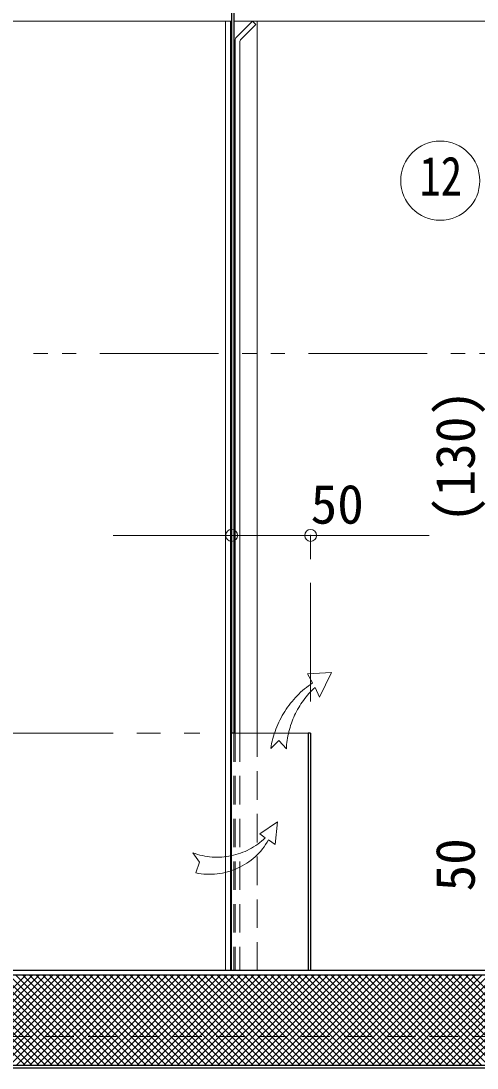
# Model space of a CAD drawing. Units: millimetres at full size, sheet at 1:15; details may follow other scales. Extents: x -3358 to 2717, y -2083 to 2132.
# Drawn here: x -1780 to -1492, y -1237 to -575 of the extents above; entities that cross this region are included whole.
import ezdxf
from ezdxf.enums import TextEntityAlignment as Align

# ---------------------------------------------------------------- set-up
doc = ezdxf.new("R2010")
doc.units = ezdxf.units.MM
doc.header["$LTSCALE"] = 15
doc.header["$PDMODE"] = 32
doc.header["$PDSIZE"] = 7.5
for name, pattern in [('CHAIN1', [8, 5, -1, 1, -1]), ('DASHED1', [1.8, 1.2, -0.6]), ('DOUBLE_CHAIN1', [8.8, 5, -1, 0.6, -0.6, 0.6, -1])]:
    doc.linetypes.add(name, pattern=pattern)
doc.layers.add('0-0_ﾚｲﾔ1', color=4, linetype='Continuous', lineweight=9)
doc.styles.add('ＭＳ ゴシック', font='')
doc.styles.get('ＭＳ ゴシック').set_extended_font_data('MS Gothic')

msp = doc.modelspace()

# ---------------------------------------------------------------- linework, layer by layer
at = {"layer": '0-0_ﾚｲﾔ1', "color": 5, "lineweight": 25}
for p, q in [((-1647.13, -526.95), (-1647.13, -1025.45)), ((-1645.63, -527.7), (-1645.63, -1025.45)), ((-1645.63, -1025.45), (-1647.13, -1025.45)), ((-1597.13, -1025.45), (-1598.63, -1025.45)), ((-1598.63, -1025.45), (-1598.63, -1175.45)), ((-1597.13, -1025.45), (-1597.13, -1175.45)), ((-1042.88, -1175.45), (-2248.88, -1175.45)), ((-1042.88, -1178.45), (-2248.88, -1178.45)), ((-990.88, -1237.05), (-2300.88, -1237.05)), ((-991.68, -1235.45), (-2300.08, -1235.45))]:
    msp.add_line(p, q, dxfattribs=at)
at = {"layer": '0-0_ﾚｲﾔ1'}
for p, q in [((-1985.63, -575.45), (-1647.13, -575.45)), ((-1645.63, -575.45), (-1310.88, -575.45)), ((-1630.88, -1025.45), (-1630.88, -575.45)), ((-1522.13, -900.45), (-1722.13, -900.45)), ((-1834.42, -1178.45), (-1777.42, -1235.45)), ((-1834.26, -1235.45), (-1777.26, -1178.45)), ((-1830.17, -1178.45), (-1773.17, -1235.45)), ((-1830.02, -1235.45), (-1773.02, -1178.45)), ((-1825.93, -1178.45), (-1768.93, -1235.45)), ((-1825.78, -1235.45), (-1768.78, -1178.45)), ((-1821.69, -1178.45), (-1764.69, -1235.45)), ((-1821.53, -1235.45), (-1764.53, -1178.45)), ((-1817.45, -1178.45), (-1760.45, -1235.45)), ((-1817.29, -1235.45), (-1760.29, -1178.45)), ((-1813.2, -1178.45), (-1756.2, -1235.45)), ((-1813.05, -1235.45), (-1756.05, -1178.45)), ((-1808.96, -1178.45), (-1751.96, -1235.45)), ((-1808.81, -1235.45), (-1751.81, -1178.45)), ((-1804.72, -1178.45), (-1747.72, -1235.45)), ((-1804.56, -1235.45), (-1747.56, -1178.45)), ((-1800.48, -1178.45), (-1743.48, -1235.45)), ((-1800.32, -1235.45), (-1743.32, -1178.45)), ((-1796.23, -1178.45), (-1739.23, -1235.45)), ((-1796.08, -1235.45), (-1739.08, -1178.45)), ((-1791.99, -1178.45), (-1734.99, -1235.45)), ((-1791.84, -1235.45), (-1734.84, -1178.45)), ((-1787.75, -1178.45), (-1730.75, -1235.45)), ((-1787.59, -1235.45), (-1730.59, -1178.45)), ((-1783.5, -1178.45), (-1726.5, -1235.45)), ((-1783.35, -1235.45), (-1726.35, -1178.45)), ((-1779.26, -1178.45), (-1722.26, -1235.45)), ((-1779.11, -1235.45), (-1722.11, -1178.45)), ((-1775.02, -1178.45), (-1718.02, -1235.45)), ((-1774.87, -1235.45), (-1717.87, -1178.45)), ((-1770.78, -1178.45), (-1713.78, -1235.45)), ((-1770.62, -1235.45), (-1713.62, -1178.45)), ((-1766.53, -1178.45), (-1709.53, -1235.45)), ((-1766.38, -1235.45), (-1709.38, -1178.45)), ((-1762.29, -1178.45), (-1705.29, -1235.45)), ((-1762.14, -1235.45), (-1705.14, -1178.45)), ((-1758.05, -1178.45), (-1701.05, -1235.45)), ((-1757.9, -1235.45), (-1700.9, -1178.45)), ((-1753.81, -1178.45), (-1696.81, -1235.45)), ((-1753.65, -1235.45), (-1696.65, -1178.45)), ((-1749.56, -1178.45), (-1692.56, -1235.45)), ((-1749.41, -1235.45), (-1692.41, -1178.45)), ((-1745.32, -1178.45), (-1688.32, -1235.45)), ((-1745.17, -1235.45), (-1688.17, -1178.45)), ((-1741.08, -1178.45), (-1684.08, -1235.45)), ((-1740.92, -1235.45), (-1683.92, -1178.45)), ((-1736.84, -1178.45), (-1679.84, -1235.45)), ((-1736.68, -1235.45), (-1679.68, -1178.45)), ((-1732.59, -1178.45), (-1675.59, -1235.45)), ((-1732.44, -1235.45), (-1675.44, -1178.45)), ((-1728.35, -1178.45), (-1671.35, -1235.45)), ((-1728.2, -1235.45), (-1671.2, -1178.45)), ((-1724.11, -1178.45), (-1667.11, -1235.45)), ((-1723.95, -1235.45), (-1666.95, -1178.45)), ((-1719.86, -1178.45), (-1662.86, -1235.45)), ((-1719.71, -1235.45), (-1662.71, -1178.45)), ((-1715.62, -1178.45), (-1658.62, -1235.45)), ((-1715.47, -1235.45), (-1658.47, -1178.45)), ((-1711.38, -1178.45), (-1654.38, -1235.45)), ((-1711.23, -1235.45), (-1654.23, -1178.45)), ((-1707.14, -1178.45), (-1650.14, -1235.45)), ((-1706.98, -1235.45), (-1649.98, -1178.45)), ((-1702.89, -1178.45), (-1645.89, -1235.45)), ((-1702.74, -1235.45), (-1645.74, -1178.45)), ((-1698.65, -1178.45), (-1641.65, -1235.45)), ((-1698.5, -1235.45), (-1641.5, -1178.45)), ((-1694.41, -1178.45), (-1637.41, -1235.45)), ((-1694.26, -1235.45), (-1637.26, -1178.45)), ((-1690.17, -1178.45), (-1633.17, -1235.45)), ((-1690.01, -1235.45), (-1633.01, -1178.45)), ((-1685.92, -1178.45), (-1628.92, -1235.45)), ((-1685.77, -1235.45), (-1628.77, -1178.45)), ((-1681.68, -1178.45), (-1624.68, -1235.45)), ((-1681.53, -1235.45), (-1624.53, -1178.45)), ((-1677.44, -1178.45), (-1620.44, -1235.45)), ((-1677.29, -1235.45), (-1620.29, -1178.45)), ((-1673.2, -1178.45), (-1616.2, -1235.45)), ((-1673.04, -1235.45), (-1616.04, -1178.45)), ((-1668.95, -1178.45), (-1611.95, -1235.45)), ((-1668.8, -1235.45), (-1611.8, -1178.45)), ((-1664.71, -1178.45), (-1607.71, -1235.45)), ((-1664.56, -1235.45), (-1607.56, -1178.45)), ((-1660.47, -1178.45), (-1603.47, -1235.45)), ((-1660.31, -1235.45), (-1603.31, -1178.45)), ((-1656.23, -1178.45), (-1599.23, -1235.45)), ((-1656.07, -1235.45), (-1599.07, -1178.45)), ((-1651.98, -1178.45), (-1594.98, -1235.45)), ((-1651.83, -1235.45), (-1594.83, -1178.45)), ((-1647.74, -1178.45), (-1590.74, -1235.45)), ((-1647.59, -1235.45), (-1590.59, -1178.45)), ((-1643.5, -1178.45), (-1586.5, -1235.45)), ((-1643.34, -1235.45), (-1586.34, -1178.45)), ((-1639.25, -1178.45), (-1582.25, -1235.45)), ((-1639.1, -1235.45), (-1582.1, -1178.45)), ((-1635.01, -1178.45), (-1578.01, -1235.45)), ((-1634.86, -1235.45), (-1577.86, -1178.45)), ((-1630.77, -1178.45), (-1573.77, -1235.45)), ((-1630.62, -1235.45), (-1573.62, -1178.45)), ((-1626.53, -1178.45), (-1569.53, -1235.45)), ((-1626.37, -1235.45), (-1569.37, -1178.45)), ((-1622.28, -1178.45), (-1565.28, -1235.45)), ((-1622.13, -1235.45), (-1565.13, -1178.45)), ((-1618.04, -1178.45), (-1561.04, -1235.45)), ((-1617.89, -1235.45), (-1560.89, -1178.45)), ((-1613.8, -1178.45), (-1556.8, -1235.45)), ((-1613.65, -1235.45), (-1556.65, -1178.45)), ((-1609.56, -1178.45), (-1552.56, -1235.45)), ((-1609.4, -1235.45), (-1552.4, -1178.45)), ((-1605.31, -1178.45), (-1548.31, -1235.45)), ((-1605.16, -1235.45), (-1548.16, -1178.45)), ((-1601.07, -1178.45), (-1544.07, -1235.45)), ((-1600.92, -1235.45), (-1543.92, -1178.45)), ((-1596.83, -1178.45), (-1539.83, -1235.45)), ((-1596.67, -1235.45), (-1539.67, -1178.45)), ((-1592.59, -1178.45), (-1535.59, -1235.45)), ((-1592.43, -1235.45), (-1535.43, -1178.45)), ((-1588.34, -1178.45), (-1531.34, -1235.45)), ((-1588.19, -1235.45), (-1531.19, -1178.45)), ((-1584.1, -1178.45), (-1527.1, -1235.45)), ((-1583.95, -1235.45), (-1526.95, -1178.45)), ((-1579.86, -1178.45), (-1522.86, -1235.45)), ((-1579.7, -1235.45), (-1522.7, -1178.45)), ((-1575.62, -1178.45), (-1518.62, -1235.45)), ((-1575.46, -1235.45), (-1518.46, -1178.45)), ((-1571.37, -1178.45), (-1514.37, -1235.45)), ((-1571.22, -1235.45), (-1514.22, -1178.45)), ((-1567.13, -1178.45), (-1510.13, -1235.45)), ((-1566.98, -1235.45), (-1509.98, -1178.45)), ((-1562.89, -1178.45), (-1505.89, -1235.45)), ((-1562.73, -1235.45), (-1505.73, -1178.45)), ((-1558.64, -1178.45), (-1501.64, -1235.45)), ((-1558.49, -1235.45), (-1501.49, -1178.45)), ((-1554.4, -1178.45), (-1497.4, -1235.45)), ((-1554.25, -1235.45), (-1497.25, -1178.45)), ((-1550.16, -1178.45), (-1493.16, -1235.45)), ((-1550.01, -1235.45), (-1493.01, -1178.45)), ((-1545.92, -1178.45), (-1488.92, -1235.45)), ((-1545.76, -1235.45), (-1488.76, -1178.45)), ((-1541.67, -1178.45), (-1484.67, -1235.45)), ((-1541.52, -1235.45), (-1484.52, -1178.45)), ((-1537.43, -1178.45), (-1480.43, -1235.45)), ((-1537.28, -1235.45), (-1480.28, -1178.45)), ((-1533.19, -1178.45), (-1476.19, -1235.45)), ((-1533.04, -1235.45), (-1476.04, -1178.45)), ((-1528.95, -1178.45), (-1471.95, -1235.45)), ((-1528.79, -1235.45), (-1471.79, -1178.45)), ((-1524.7, -1178.45), (-1467.7, -1235.45)), ((-1524.55, -1235.45), (-1467.55, -1178.45)), ((-1520.46, -1178.45), (-1463.46, -1235.45)), ((-1520.31, -1235.45), (-1463.31, -1178.45)), ((-1516.22, -1178.45), (-1459.22, -1235.45)), ((-1516.06, -1235.45), (-1459.06, -1178.45)), ((-1511.98, -1178.45), (-1454.98, -1235.45)), ((-1511.82, -1235.45), (-1454.82, -1178.45)), ((-1507.73, -1178.45), (-1450.73, -1235.45)), ((-1507.58, -1235.45), (-1450.58, -1178.45)), ((-1503.49, -1178.45), (-1446.49, -1235.45)), ((-1503.34, -1235.45), (-1446.34, -1178.45)), ((-1499.25, -1178.45), (-1442.25, -1235.45)), ((-1499.09, -1235.45), (-1442.09, -1178.45)), ((-1495, -1178.45), (-1438, -1235.45)), ((-1494.85, -1235.45), (-1437.85, -1178.45))]:
    msp.add_line(p, q, dxfattribs=at)
at = {"layer": '0-0_ﾚｲﾔ1', "color": 7, "lineweight": 18}
for p, q in [((-1650.88, -575.45), (-1647.88, -575.45)), ((-1650.88, -1175.45), (-1650.88, -575.45)), ((-1647.88, -1175.45), (-1647.88, -575.45)), ((-1644, -585.58), (-1633.88, -575.45)), ((-1633.88, -575.45), (-1631.76, -577.58)), ((-1641.44, -587.26), (-1631.76, -577.58)), ((-1644.88, -587.7), (-1644.88, -1025.45)), ((-1641.88, -588.32), (-1641.88, -1025.45)), ((-1647.13, -1025.45), (-1647.13, -1175.45)), ((-1645.63, -1025.45), (-1598.63, -1025.45))]:
    msp.add_line(p, q, dxfattribs=at)
at = {"layer": '0-0_ﾚｲﾔ1', "linetype": 'DOUBLE_CHAIN1'}
for p, q in [((-1259.38, -785.45), (-2235.88, -785.45)), ((-1595.95, -993.67), (-1599, -987.92)), ((-1594.28, -996.46), (-1591.42, -1002.64)), ((-1629.25, -1089.07), (-1618.07, -1081.43)), ((-1619.56, -1095.78), (-1618.07, -1081.43)), ((-1629.25, -1089.07), (-1625.78, -1091.47)), ((-1623.74, -1092.89), (-1619.56, -1095.78))]:
    msp.add_line(p, q, dxfattribs=at)
at = {"layer": '0-0_ﾚｲﾔ1', "linetype": 'CHAIN1'}
for p, q in [((-1597.13, -1005.45), (-1597.13, -900.45)), ((-1917.13, -1025.45), (-1667.13, -1025.45))]:
    msp.add_line(p, q, dxfattribs=at)
at = {"layer": '0-0_ﾚｲﾔ1', "linetype": 'DASHED1'}
for p, q in [((-1645.63, -1025.45), (-1645.63, -1175.45)), ((-1644.88, -1025.45), (-1644.88, -1175.45)), ((-1641.88, -1025.45), (-1641.88, -1175.45)), ((-1630.88, -1175.45), (-1630.88, -1025.45)), ((-990.88, -1217.05), (-2300.88, -1217.05))]:
    msp.add_line(p, q, dxfattribs=at)
at = {"layer": '0-0_ﾚｲﾔ1', "linetype": 'DOUBLE_CHAIN1'}
for points in [[(-1599, -987.92), (-1583.84, -987.02), (-1591.42, -1002.64)], [(-1622.35, -1035.1), (-1617.23, -1030.1), (-1612.48, -1035.38)], [(-1671.64, -1101), (-1667.37, -1106.87), (-1669.8, -1113.68)]]:
    msp.add_lwpolyline(points, dxfattribs=at)
at = {"layer": '0-0_ﾚｲﾔ1', "color": 7, "lineweight": 18}
msp.add_circle((-1515.12, -676.26), 25, dxfattribs=at)
for centre, radius in [((-1641.88, -587.7), 3), ((-1640.38, -588.32), 1.5)]:
    msp.add_arc(centre, radius, 135, 180, dxfattribs=at)
at = {"layer": '0-0_ﾚｲﾔ1', "linetype": 'DOUBLE_CHAIN1'}
for centre, radius, start, end in [((-1561.53, -1044.74), 61.59, 123.98307, 170.99646), ((-1556.23, -1037.97), 56.31, 132.51176, 177.36854), ((-1656.23, -1060.05), 43.76, 249.37581, 314.10079), ((-1660.96, -1071.84), 42.76, 258.06872, 330.51954)]:
    msp.add_arc(centre, radius, start, end, dxfattribs=at)
at = {"layer": '0-0_ﾚｲﾔ1', "color": 1}
for p in [(-1647.13, -900.45), (-1597.13, -900.45)]:
    msp.add_point(p, dxfattribs=at)

# ---------------------------------------------------------------- texts
at = {"layer": '0-0_ﾚｲﾔ1', "color": 7, "style": 'ＭＳ ゴシック', "width": 0.8}
msp.add_text('12', height=24.74, dxfattribs=at).set_placement((-1528.24, -693.13), align=Align.BOTTOM_LEFT)
at = {"layer": '0-0_ﾚｲﾔ1', "color": 7, "style": 'ＭＳ ゴシック'}
for s, p in [('(130)', (-1485.88, -892.64)), ('50', (-1485.88, -1125.45))]:
    msp.add_text(s, height=24.74, rotation=90, dxfattribs=at).set_placement(p, align=Align.BOTTOM_LEFT)
msp.add_text('50', height=24.74, dxfattribs=at).set_placement((-1597.13, -900.45), align=Align.BOTTOM_LEFT)

doc.saveas('drawing.dxf')
